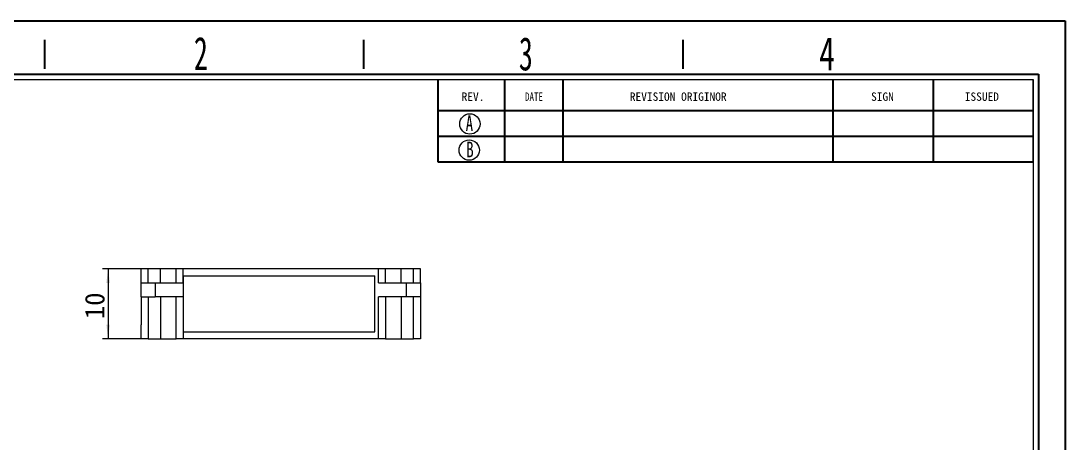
# Model space of a CAD drawing. Header units: millimetres. Extents: x 0 to 227, y 0 to 160.
# Drawn here: x 77 to 226.6, y 99.6 to 160.1 of the extents above; entities that cross this region are included whole.
import ezdxf
from ezdxf.enums import TextEntityAlignment as Align

# ---------------------------------------------------------------- set-up
doc = ezdxf.new("R2010")
doc.units = ezdxf.units.MM
doc.layers.get('0').update_dxf_attribs({"lineweight": 35})
for name, color, linetype, lineweight in [('SLD-0', 179, 'Continuous', 30), ('尺寸线层', 3, 'Continuous', 18), ('粗实线层', 7, 'Continuous', 35)]:
    doc.layers.add(name, color=color, linetype=linetype, lineweight=lineweight)
doc.styles.add('SLDTEXTSTYLE10', font='', dxfattribs={"width": 0.7865})
doc.styles.add('SLDTEXTSTYLE5', font='', dxfattribs={"width": 0.7})
doc.styles.add('SLDTEXTSTYLE6', font='', dxfattribs={"width": 0.62})
doc.styles.add('工程1', font='')
doc.styles.add('标准', font='', dxfattribs={"width": 0.667})
doc.styles.get('SLDTEXTSTYLE10').set_extended_font_data('宋体')
doc.styles.get('SLDTEXTSTYLE5').set_extended_font_data('宋体')
doc.styles.get('SLDTEXTSTYLE6').set_extended_font_data('宋体')
doc.styles.get('工程1').set_extended_font_data('宋体')
doc.styles.get('标准').set_extended_font_data('宋体')
doc.dimstyles.new('标准', dxfattribs={"dimscale": 0.8, "dimtxt": 3.5, "dimasz": 2.5, "dimexe": 1, "dimexo": 0, "dimtad": 1, "dimdsep": 46, "dimtxsty": '工程1', "dimblk": '_CAXARROW', "dimcen": 0, "dimdle": 4, "dimazin": 2, "dimtfac": 0.707107, "dimtdec": 3, "dimtmove": 2, "dimatfit": 3, "dimfxl": 1, "dimfrac": 2, "dimtolj": 1, "dimarcsym": 1})

# ---------------------------------------------------------------- blocks, each defined once
blk = doc.blocks.new('更新记录栏_1')
at = {"layer": 'SLD-0', "color": 0, "linetype": 'Continuous'}
for p, q in [((-110.52, 0), (-110.52, -15.3)), ((-98.13, 0), (-98.13, -15.3)), ((-87.3, 0), (-87.3, -15.3)), ((-110.52, -5.74), (0, -5.74)), ((-110.52, -10.52), (0, -10.52)), ((-110.52, -15.3), (0, -15.3))]:
    blk.add_line(p, q, dxfattribs=at)
at = {"layer": 'SLD-0', "color": 0}
for p, q in [((-37.16, 0), (-37.16, -15.3)), ((-18.58, 0), (-18.58, -15.3))]:
    blk.add_line(p, q, dxfattribs=at)
at = {"layer": 'SLD-0', "color": 2, "lineweight": 0}
for centre in [(-104.56, -8.25), (-104.68, -13.1)]:
    blk.add_circle(centre, 1.89, dxfattribs=at)
at = {"layer": '粗实线层', "color": 0, "lineweight": 18}
for p in [(-110.52, 0), (0, -15.3)]:
    blk.add_line(p, (0, 0), dxfattribs=at)
at = {"layer": 'SLD-0', "color": 0, "attachment_point": 1, "style": 'SLDTEXTSTYLE10'}
for s, insert, char_height, width in [('{\\W1;REV.}', (-106.09, -2.41), 1.554, 12.2988), ('DATE', (-94.32, -2.41), 1.554, 13.4388), ('{\\W1;REVISION ORIGINOR}', (-74.87, -2.41), 1.5536, 57.5127), ('{\\W1;SIGN}', (-30.09, -2.41), 1.554, 12.3134), ('{\\W1;ISSUED}', (-12.7, -2.41), 1.5536, 19.59)]:
    blk.add_mtext(s, dxfattribs=dict(at, insert=insert, char_height=char_height, width=width))
at = {"layer": 'SLD-0', "color": 2, "char_height": 2.9, "attachment_point": 1, "style": 'SLDTEXTSTYLE5'}
for s, insert, width in [('A', (-105.34, -6.68), 3.5956), ('B', (-105.23, -11.54), 3.5381)]:
    blk.add_mtext(s, dxfattribs=dict(at, insert=insert, width=width))
at = {"layer": '尺寸线层', "color": 0, "style": '标准', "width": 0.667}
for tag, p in [('日期A', (-92.71, -8.13)), ('A版本更新内容', (-62.23, -8.13)), ('标记A', (-27.87, -8.13)), ('发布者A', (-9.29, -8.13)), ('日期B', (-92.71, -12.91)), ('A版本更新内容', (-62.23, -12.91)), ('标记B', (-27.87, -12.91)), ('发布者B', (-9.29, -12.91))]:
    blk.add_attdef(tag, text='', height=1.5, dxfattribs=at).set_placement(p, align=Align.MIDDLE_CENTER)
blk = doc.blocks.new('图框_1')
at = {"layer": 'SLD-0', "color": 0}
for p, q in [((0, 207.38), (293.52, 207.38)), ((293.52, 207.38), (293.52, 0))]:
    blk.add_line(p, q, dxfattribs=at)
at = {"layer": 'SLD-0', "color": 0, "linetype": 'Continuous'}
for p, q in [((104.11, 198.49), (104.11, 203.88)), ((163.36, 198.49), (163.36, 203.88)), ((222.61, 198.49), (222.61, 203.88)), ((10.1, 197.5), (288.58, 197.5)), ((288.58, 197.5), (288.58, 4.94))]:
    blk.add_line(p, q, dxfattribs=at)
at = {"layer": 'SLD-0', "color": 0, "lineweight": 15}
for p, q in [((11.08, 196.52), (287.59, 196.52)), ((287.59, 196.52), (287.59, 5.93))]:
    blk.add_line(p, q, dxfattribs=at)
at = {"layer": 'SLD-0', "color": 0, "char_height": 6.17, "attachment_point": 1}
for s, insert, width, style in [('2', (131.8, 204.43), 6.4014, 'SLDTEXTSTYLE6'), ('3', (192.12, 204.37), 6.3735, 'SLDTEXTSTYLE6'), ('4', (247.85, 204.37), 7.6545, 'SLDTEXTSTYLE5')]:
    blk.add_mtext(s, dxfattribs=dict(at, insert=insert, width=width, style=style))
blk = doc.blocks.new('图框1_1')
at = {"layer": '粗实线层', "color": 0}
blk.add_blockref('图框_1', (0, 0), dxfattribs=at)
blk = doc.blocks.new('*X6')
at = {"layer": '尺寸线层', "linetype": 'Continuous'}
for points in [[(89.46, 124.59), (89.71, 122.59), (89.21, 122.59)], [(89.46, 114.59), (89.71, 116.59), (89.21, 116.59)]]:
    blk.add_hatch(color=0, dxfattribs=at).paths.add_polyline_path(points, flags=0)
at = {"layer": '尺寸线层', "color": 0, "linetype": 'Continuous'}
for p, q in [((95.2, 124.59), (88.66, 124.59)), ((89.46, 124.59), (89.46, 114.59)), ((95.2, 114.59), (88.66, 114.59))]:
    blk.add_line(p, q, dxfattribs=at)
at = {"layer": '尺寸线层', "color": 0, "insert": (87.56, 119.3), "char_height": 2.8, "width": 6.695, "attachment_point": 5, "rotation": 90, "style": '工程1'}
blk.add_mtext('10', dxfattribs=at)
blk = doc.blocks.new('_CAXARROW')
blk.add_hatch(color=0).paths.add_polyline_path([(0, 0), (-1, 0.125), (-1, -0.125)], flags=0)

msp = doc.modelspace()

# ---------------------------------------------------------------- linework, layer by layer
at = {"color": 0, "linetype": 'Continuous', "lineweight": 15}
for p, q in [((94.201, 122.589), (94.201, 124.589)), ((95.201, 124.589), (94.201, 124.589)), ((95.201, 122.589), (95.201, 124.589)), ((96.951, 124.589), (95.201, 124.589)), ((96.951, 122.589), (96.951, 124.589)), ((99.201, 124.589), (96.951, 124.589)), ((99.201, 122.589), (99.201, 124.589)), ((100.201, 124.589), (99.201, 124.589)), ((100.201, 122.589), (100.201, 124.589)), ((128.201, 124.589), (100.201, 124.589)), ((128.201, 122.589), (128.201, 124.589)), ((129.201, 124.589), (128.201, 124.589)), ((129.201, 122.589), (129.201, 124.589)), ((131.451, 124.589), (129.201, 124.589)), ((131.451, 122.589), (131.451, 124.589)), ((133.201, 124.589), (131.451, 124.589)), ((133.201, 122.589), (133.201, 124.589)), ((134.201, 124.589), (133.201, 124.589)), ((134.201, 122.589), (134.201, 124.589)), ((100.201, 123.589), (127.701, 123.589)), ((100.201, 123.589), (100.201, 115.589)), ((127.701, 115.589), (127.701, 123.589)), ((94.201, 120.589), (94.201, 122.589)), ((94.201, 122.589), (96.201, 122.589)), ((96.201, 122.589), (96.201, 120.589)), ((96.201, 122.589), (100.201, 122.589)), ((128.201, 122.589), (132.201, 122.589)), ((132.201, 120.589), (132.201, 122.589)), ((132.201, 122.589), (134.201, 122.589)), ((134.201, 122.589), (134.201, 120.589)), ((94.201, 120.589), (96.201, 120.589)), ((94.201, 120.589), (94.201, 116.589)), ((95.201, 120.589), (95.201, 114.589)), ((100.201, 120.589), (96.201, 120.589)), ((96.951, 120.589), (96.951, 114.589)), ((99.201, 114.589), (99.201, 120.589)), ((100.201, 120.589), (100.201, 114.589)), ((132.201, 120.589), (128.201, 120.589)), ((128.201, 114.589), (128.201, 120.589)), ((129.201, 120.589), (129.201, 114.589)), ((131.451, 120.589), (131.451, 114.589)), ((134.201, 120.589), (132.201, 120.589)), ((133.201, 114.589), (133.201, 120.589)), ((134.201, 120.589), (134.201, 114.589)), ((94.201, 114.589), (94.201, 116.589)), ((100.201, 115.589), (127.701, 115.589)), ((95.201, 114.589), (94.201, 114.589)), ((95.201, 114.589), (96.951, 114.589)), ((96.951, 114.589), (99.201, 114.589)), ((100.201, 114.589), (99.201, 114.589)), ((128.201, 114.589), (100.201, 114.589)), ((129.201, 114.589), (128.201, 114.589)), ((129.201, 114.589), (131.451, 114.589)), ((131.451, 114.589), (133.201, 114.589)), ((134.201, 114.589), (133.201, 114.589))]:
    msp.add_line(p, q, dxfattribs=at)

# ---------------------------------------------------------------- block references
at = {"layer": '粗实线层', "color": 0, "xscale": 0.7719927181873161, "yscale": 0.7719927181873161, "zscale": 0.7719927181873161}
for name, p in [('图框1_1', (0, 0)), ('更新记录栏_1', (222.018, 151.71))]:
    msp.add_blockref(name, p, dxfattribs=at)

# ---------------------------------------------------------------- dimensions: what is measured, and where the dimension line sits
at = {"layer": '尺寸线层', "color": 0}
dim = msp.add_linear_dim(base=(89.457, 114.589), p1=(95.201, 124.589), p2=(95.201, 114.589), angle=270, dimstyle='标准', override={"dimsah": 1, "dimtfill": 1, "dimtzin": 8}, dxfattribs=at)
dim.commit()
dim.dimension.update_dxf_attribs({"geometry": '*X6', "text_midpoint": (89.457, 119.298), "dimtype": 160})

doc.saveas('drawing.dxf')
